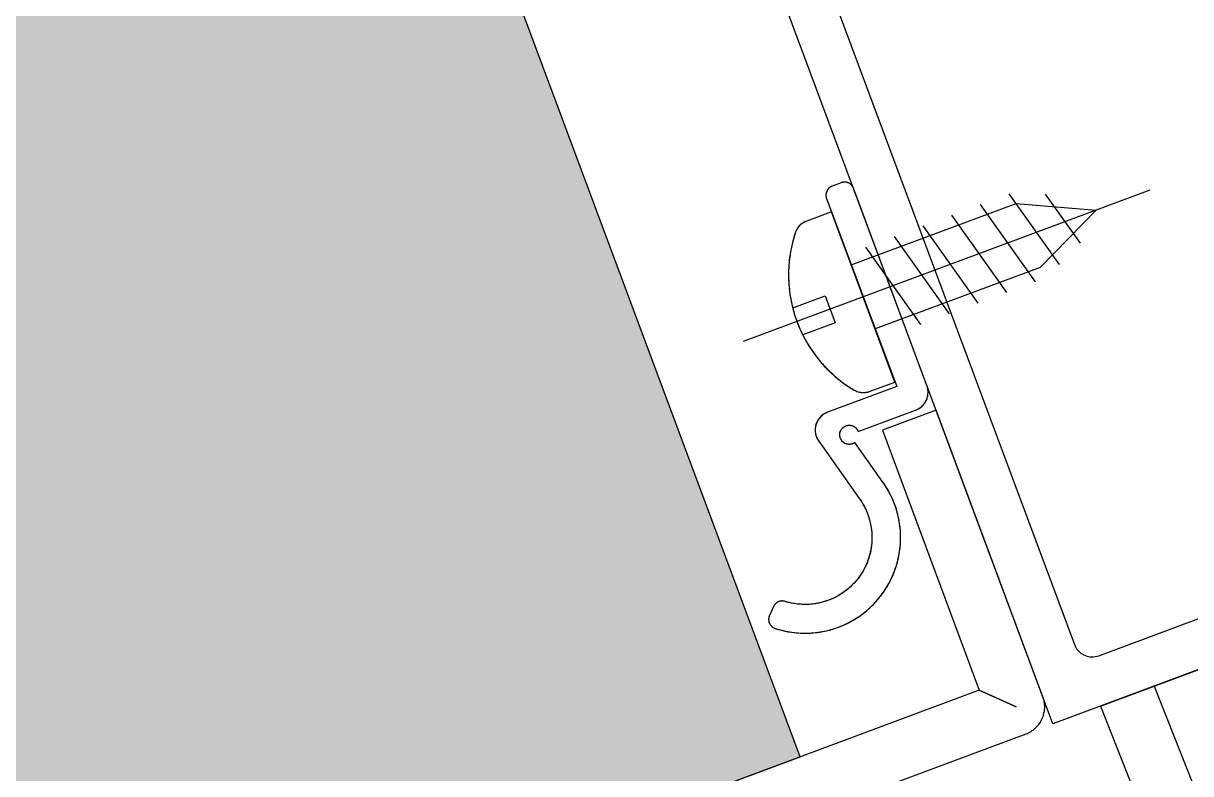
# Model space of a CAD drawing. Extents: x 12199666 to 24617114, y 1197707 to 2548648.
# Drawn here: x 12292266.7 to 12292327.7, y 1282589.8 to 1282629.1 of the extents above; entities that cross this region are included whole.
import ezdxf

# ---------------------------------------------------------------- set-up
doc = ezdxf.new("R2010")
doc.units = 0
doc.header["$LTSCALE"] = 10
doc.header["$MEASUREMENT"] = 0
for name, pattern in [('TX-PLAN-T1-F11$0$BROKEN_2', [17.7, 12.5, -2.5, 0.2, -2.5]), ('TX-PLAN-T1-F11$0$CENTER-PISA', [11, 6, -2, 1, -2]), ('TX-PLAN-T1-F11$0$HIDDEN-PISA', [4.5, 2.5, -2])]:
    doc.linetypes.add(name, pattern=pattern)
doc.layers.add('TX-PLAN-T1-F11$0$_EDO-ALUMINIUM-SECTION', color=90, linetype='Continuous', lineweight=30)
for name, color, linetype in [('TX-PLAN-T1-F11$0$AXIS', 3, 'Continuous'), ('TX-PLAN-T1-F11$0$F-Alum', 4, 'Continuous'), ('TX-PLAN-T1-F11$0$F_MISC', 8, 'Continuous'), ('TX-PLAN-T1-F11$0$FITTINGS', 7, 'Continuous'), ('TX-PLAN-T1-F11$0$INSUL', 173, 'Continuous')]:
    doc.layers.add(name, color=color, linetype=linetype)
doc.layers.add('TX-PLAN-T1-F11$0$bangong', color=5, linetype='Continuous', true_color=0x0000ff)

# ---------------------------------------------------------------- blocks, each defined once
blk = doc.blocks.new('TX-PLAN-T1-F11$0$#10x13_Pan-flat-2')
at = {"color": 8, "linetype": 'TX-PLAN-T1-F11$0$HIDDEN-PISA'}
for p, q in [((-1.711, 10.798), (1.328, 11.613)), ((-2.4, 9.014), (1.997, 10.192)), ((-2.4, 7.414), (2.4, 8.7)), ((-2.4, 5.814), (2.4, 7.1)), ((-2.4, 4.214), (2.4, 5.5)), ((-2.4, 2.614), (2.4, 3.9)), ((-2.4, 1.014), (2.4, 2.3))]:
    blk.add_line(p, q, dxfattribs=at)
for points in [[(-1.79, 0), (-1.79, 9.2), (0, 13), (1.79, 9.2), (1.79, 0)], [(-0.75, -3.66), (-0.75, -1.85), (0.75, -1.85), (0.75, -3.66)]]:
    blk.add_lwpolyline(points, dxfattribs=at)
at = {"color": 32, "flags": 128}
blk.add_lwpolyline([(-4.75, 0), (-4.75, -1.39, 0.000003), (-4.75, -1.39, 0.098696), (-4.674, -1.774, 0.082496), (-4.5, -2.052, 0.044017), (-4.373, -2.173, 0.008152), (-4.191, -2.312, 0.043988), (-3.141, -2.959, 0.036571), (-2.192, -3.349, 0.034751), (-1.247, -3.588, 0.021821), (-0.64, -3.671, 0.022804), (0, -3.7, 0.022806), (0.64, -3.671, 0.021818), (1.247, -3.588, 0.034754), (2.192, -3.349, 0.036571), (3.141, -2.959, 0.043988), (4.191, -2.312, 0.008147), (4.373, -2.173, 0.044019), (4.5, -2.052, 0.082496), (4.674, -1.774, 0.098696), (4.75, -1.39), (4.75, 0)], format="xyb", close=True, dxfattribs=at)
at = {"layer": 'TX-PLAN-T1-F11$0$AXIS', "color": 8, "linetype": 'TX-PLAN-T1-F11$0$CENTER-PISA'}
blk.add_line((0, 15.989), (0, -6.7), dxfattribs=at)
blk = doc.blocks.new('TX-PLAN-T1-F11$0$#10x13_Pan-flat-3')
at = {"color": 8, "linetype": 'TX-PLAN-T1-F11$0$HIDDEN-PISA'}
for p, q in [((-1.711, 10.798), (1.328, 11.613)), ((-2.4, 9.014), (1.997, 10.192)), ((-2.4, 7.414), (2.4, 8.7)), ((-2.4, 5.814), (2.4, 7.1)), ((-2.4, 4.214), (2.4, 5.5)), ((-2.4, 2.614), (2.4, 3.9)), ((-2.4, 1.014), (2.4, 2.3))]:
    blk.add_line(p, q, dxfattribs=at)
for points in [[(-1.79, 0), (-1.79, 9.2), (0, 13), (1.79, 9.2), (1.79, 0)], [(-0.75, -3.66), (-0.75, -1.85), (0.75, -1.85), (0.75, -3.66)]]:
    blk.add_lwpolyline(points, dxfattribs=at)
at = {"color": 32, "flags": 128}
blk.add_lwpolyline([(-4.75, 0), (-4.75, -1.39, 0.02045), (-4.747, -1.472, 0.043988), (-4.717, -1.645, 0.052186), (-4.643, -1.84, 0.082497), (-4.45, -2.104, 0.02583), (-4.373, -2.173, 0.072684), (-2.617, -3.194, 0.098696), (0.082, -3.7, 0.082496), (2.348, -3.296, 0.052187), (3.668, -2.666, 0.030667), (4.373, -2.173, 0.013304), (4.413, -2.138, 0.036571), (4.515, -2.034, 0.034751), (4.597, -1.922, 0.021821), (4.64, -1.846, 0.022804), (4.678, -1.763, 0.022806), (4.708, -1.677, 0.021818), (4.729, -1.592, 0.034754), (4.748, -1.455, 0.01611), (4.75, -1.39), (4.75, 0)], format="xyb", close=True, dxfattribs=at)
at = {"layer": 'TX-PLAN-T1-F11$0$AXIS', "color": 8, "linetype": 'TX-PLAN-T1-F11$0$CENTER-PISA'}
blk.add_line((0, 15.989), (0, -6.7), dxfattribs=at)
blk = doc.blocks.new('*U195')
at = {"layer": 'TX-PLAN-T1-F11$0$INSUL', "lineweight": 0}
h = blk.add_hatch(dxfattribs=at)
h.set_pattern_fill('岩棉', color=256, scale=60, style=0, pattern_type=2)
h.set_pattern_definition([(171.7889, (31.98, 119.4286), (-403.9210345, 60.0000015), [2.0005, -418.1072]), (146.90866, (33.7337, 118.2857), (-95.0402426, 60.000001), [2.0932, -437.4871]), (132.32733, (35.0349, 116.8571), (-106.920274, 119.9999995), [1.9323, -403.8515]), (114.797, (35.827, 115.143), (-23.76006, 60), [1.8884, -196.3933]), (91.62022, (35.8834, 113.1429), (-11.88003, 360), [2.0008, -418.1672]), (82.824825, (30.05657, 66.85714), (83.160209665, 659.99999822), [46.65104, -9750.0678]), (97.175175, (41.82346, 66.85714), (-83.16021149, 659.999997991), [46.65104, -9750.0678]), (88.37978, (35.9966, 113.1429), (11.880026, 360), [2.0008, -418.1672]), (65.203, (36.053, 115.143), (23.76006, 60), [1.8884, -196.3933]), (47.67267, (36.8452, 116.8571), (106.920274, 120), [1.9323, -403.8515]), (33.09134, (38.1463, 118.2857), (95.040242, 60.000002), [2.0932, -437.4871]), (8.2111, (39.9, 119.4286), (403.921035, 60), [2.0005, -418.1072]), (87.1662, (30, 65.7143), (11.880025, 180), [1.1443, -239.1496]), (103.9014, (30.283, 64.5714), (-47.520122, 180), [1.1773, -246.0642]), (111.6036, (30.735, 63.429), (-11.88003, 60), [1.2292, -63.304]), (122.76135, (31.4709, 62.2857), (-35.640092, 60), [1.359, -284.0386]), (138.29055, (32.4326, 61.4286), (-71.280182, 60.000001), [1.2883, -269.2446]), (152.0035, (33.5074, 60.8571), (-106.920275, 60), [1.2173, -254.4187]), (166.4772, (34.6954, 60.5714), (-237.600608, 60.000002), [1.2219, -255.3723]), (167.07075, (35.94, 60.2857), (-249.48064, 60), [1.277, -266.8823]), (12.92924, (35.94, 60.2857), (249.48064, 60), [1.277, -266.8823]), (13.5228, (37.1846, 60.5714), (237.600609, 60), [1.2219, -255.3723]), (27.9965, (38.3726, 60.8571), (118.800303, 60.000002), [1.2173, -254.4187]), (41.70945, (39.4475, 61.4286), (71.280181, 60.000002), [1.2883, -269.2446]), (57.23865, (40.4092, 62.2857), (118.800303, 180.000001), [1.359, -284.0386]), (68.3964, (41.145, 63.429), (11.88003, 60), [1.2292, -63.304]), (76.0986, (41.5972, 64.5714), (11.88003, 60), [1.1773, -246.0642]), (92.8338, (41.88, 65.7143), (-11.88003, 180), [1.1443, -239.1496])])
h.paths.add_polyline_path([(0, 0), (429.971, 0), (429.971, 60), (0, 60)])
at = {"layer": 'TX-PLAN-T1-F11$0$INSUL'}
blk.add_lwpolyline([(0, 0), (429.971, 0), (429.971, 60), (0, 60)], close=True, dxfattribs=at)
blk = doc.blocks.new('*U182')
at = {"layer": 'TX-PLAN-T1-F11$0$FITTINGS', "color": 2, "linetype": 'TX-PLAN-T1-F11$0$BROKEN_2'}
blk.add_line((13.575607, -66.244446, -7.767326), (13.575607, 7.606323, -7.767326), dxfattribs=at)
at = {"layer": 'TX-PLAN-T1-F11$0$FITTINGS', "color": 7}
for p, q in [((2.659439, 3.130249, -7.767326), (0.597366, 1.065002, -7.767326)), ((24.491775, 3.130249, -7.767326), (26.553818, 1.065002, -7.767326)), ((-0.924378, -43.744446, -7.767326), (-0.199967, -0.865967, -7.767326)), ((27.355423, -0.923584, -7.767326), (28.075607, -43.744446, -7.767326)), ((28.075607, -43.744446, -7.767326), (-0.924378, -43.744446, -7.767326)), ((0.075607, -45.244446, -7.767326), (0.075607, -43.744446, -7.767326)), ((27.075607, -45.244446, -7.767326), (27.075607, -43.744446, -7.767326)), ((27.261413, -45.244446, -7.767326), (-0.110199, -45.244446, -7.767326)), ((-3.424378, -63.244446, -7.767326), (-3.110199, -48.244446, -7.767326)), ((25.792412, -48.244446, -7.767326), (1.358795, -48.244446, -7.767326)), ((30.575607, -63.244446, -7.767326), (30.261413, -48.244446, -7.767326)), ((-0.424397, -63.244446, -7.767326), (-0.140968, -49.713135, -7.767326)), ((27.575607, -63.244446, -7.767326), (27.292175, -49.713135, -7.767326)), ((30.575607, -63.244446, -7.767326), (-3.424378, -63.244446, -7.767326))]:
    blk.add_line(p, q, dxfattribs=at)
at = {"layer": 'TX-PLAN-T1-F11$0$FITTINGS', "color": 7, "elevation": -7.767326}
for points in [[(3.794601, 3.857177), (6.236297, 4.031402), (8.681045, 4.155883), (11.127823, 4.230651), (13.575607, 4.255554), (16.023392, 4.230651), (18.470169, 4.155883), (20.914917, 4.031402), (23.356613, 3.857177)], [(0.677322, 1.148071), (0.636948, 1.106933), (0.597366, 1.065002), (0.558578, 1.022338), (0.520645, 0.978881), (0.483536, 0.934753), (0.447311, 0.889892), (0.411941, 0.84436), (0.377426, 0.798156), (0.343826, 0.751281), (0.311142, 0.703796), (0.279373, 0.6557), (0.24852, 0.606933), (0.218643, 0.557617), (0.189682, 0.507751), (0.161697, 0.457336), (0.134689, 0.406433), (0.108658, 0.354919), (0.083633, 0.302978), (0.059616, 0.25061), (0.036606, 0.197692), (0.014603, 0.144409), (-0.006363, 0.090698), (-0.026291, 0.03656), (-0.045181, -0.017884), (-0.063034, -0.072754), (-0.079788, -0.12793), (-0.095505, -0.183411), (-0.110153, -0.239136), (-0.123703, -0.295227), (-0.136185, -0.351502), (-0.147598, -0.40802), (-0.157913, -0.464783), (-0.16713, -0.521668), (-0.175278, -0.578797), (-0.182297, -0.635987), (-0.188248, -0.69336), (-0.19307, -0.750855), (-0.196793, -0.80835), (-0.199387, -0.865967), (-0.200913, -0.923645)], [(26.473862, 1.148071), (26.514236, 1.106933), (26.553818, 1.065002), (26.592605, 1.022338), (26.630539, 0.978881), (26.667648, 0.934753), (26.703873, 0.889892), (26.739242, 0.84436), (26.773758, 0.798156), (26.807358, 0.751281), (26.840042, 0.703796), (26.871811, 0.6557), (26.902664, 0.606933), (26.932541, 0.557617), (26.961502, 0.507751), (26.989487, 0.457336), (27.016495, 0.406433), (27.042526, 0.354919), (27.067551, 0.302978), (27.091568, 0.25061), (27.114578, 0.197692), (27.136581, 0.144409), (27.157547, 0.090698), (27.177475, 0.03656), (27.196365, -0.017884), (27.214218, -0.072754), (27.230972, -0.12793), (27.246689, -0.183411), (27.261337, -0.239136), (27.274917, -0.295227), (27.287399, -0.351502), (27.298813, -0.40802), (27.309128, -0.464783), (27.318344, -0.521668), (27.326492, -0.578797), (27.333511, -0.635987), (27.339462, -0.69336), (27.344284, -0.750855), (27.348007, -0.80835), (27.350601, -0.865967), (27.352127, -0.923645)]]:
    blk.add_lwpolyline(points, dxfattribs=at)
at = {"layer": 'TX-PLAN-T1-F11$0$FITTINGS', "color": 7}
blk.add_polyline3d([(0, 0, 0), (-0.044159, -0.117737, -0.439307), (-0.070603, -0.235718, -0.87975), (-0.079193, -0.353882, -1.32076), (-0.070007, -0.472046, -1.761769), (-0.042984, -0.590088, -2.202181), (0.00177, -0.707764, -2.641444), (0.064239, -0.825013, -3.078973), (0.144287, -0.941651, -3.514203), (0.241882, -1.057496, -3.946563), (0.356872, -1.172425, -4.375486), (0.489136, -1.286255, -4.80042), (0.638412, -1.398926, -5.220796), (0.804565, -1.510193, -5.636088), (0.987381, -1.619935, -6.045746), (1.186645, -1.728089, -6.44923), (1.402008, -1.834412, -6.846015), (1.633285, -1.938782, -7.235578), (1.880112, -2.041077, -7.617437), (2.142197, -2.141175, -7.991069), (2.41922, -2.239014, -8.355991), (2.710739, -2.33429, -8.711741), (3.01651, -2.427063, -9.057837), (3.335968, -2.51709, -9.393839), (3.668823, -2.60431, -9.719315), (4.014633, -2.688538, -10.033825), (4.372864, -2.769776, -10.336962), (4.743133, -2.84784, -10.628332), (5.124863, -2.922669, -10.907559), (5.5177, -2.994141, -11.174277), (5.920944, -3.062134, -11.428136), (6.334289, -3.126648, -11.668817), (6.756988, -3.1875, -11.895983), (7.188614, -3.24469, -12.109359), (7.628555, -3.298096, -12.308669), (8.076263, -3.347657, -12.493621), (8.531128, -3.393311, -12.664012), (8.99263, -3.434998, -12.819607), (9.460083, -3.472657, -12.960189), (9.932876, -3.506287, -13.085596), (10.410461, -3.535767, -13.195642), (10.892151, -3.561097, -13.290206), (11.37738, -3.582276, -13.369147), (11.865463, -3.599183, -13.432376), (12.355759, -3.611939, -13.479803), (12.847671, -3.620362, -13.51136), (13.340546, -3.624573, -13.527014), (13.83371, -3.624512, -13.526751), (14.326538, -3.620179, -13.510559), (14.81842, -3.611573, -13.478479), (15.308624, -3.598694, -13.430526), (15.796646, -3.581604, -13.366774), (16.281769, -3.560303, -13.287295), (16.763306, -3.534851, -13.192218), (17.240753, -3.505249, -13.08165), (17.713379, -3.471497, -12.955747), (18.180664, -3.433655, -12.814656), (18.641937, -3.391846, -12.658581), (19.096603, -3.34607, -12.487696), (19.544052, -3.296387, -12.302248), (19.983719, -3.242859, -12.102471), (20.415054, -3.185547, -11.888644), (20.837494, -3.124573, -11.661012), (21.250427, -3.059937, -11.419893), (21.653396, -2.991822, -11.165598), (22.045807, -2.920227, -10.898457), (22.427246, -2.845276, -10.61881), (22.797104, -2.76709, -10.327046), (23.154907, -2.685791, -10.023515), (23.500244, -2.601441, -9.708641), (23.832672, -2.5141, -9.382818), (24.151718, -2.424012, -9.046463), (24.456985, -2.331177, -8.700034), (24.748077, -2.235779, -8.343978), (25.024536, -2.137879, -7.978749), (25.286194, -2.03772, -7.604841), (25.532501, -1.935303, -7.22272), (25.763214, -1.830872, -6.83291), (25.978073, -1.724488, -6.435892), (26.176788, -1.616333, -6.03219), (26.359039, -1.506531, -5.622341), (26.524658, -1.395142, -5.20686), (26.67337, -1.282471, -4.786324), (26.805054, -1.16858, -4.361246), (26.919418, -1.05365, -3.932205), (27.016449, -0.937745, -3.499743), (27.095947, -0.821106, -3.064426), (27.157837, -0.703858, -2.626823), (27.201965, -0.586182, -2.187517), (27.228409, -0.46814, -1.747076), (27.236969, -0.349976, -1.306066), (27.227783, -0.231812, -0.865056), (27.200821, -0.11377, -0.424643), (27.156067, 0.003906, 0.01462)], dxfattribs=at)
for centre, radius, start, end in [((4.061478, 2.190612, -7.767326), 1.687788, 99.097847, 146.170289), ((23.089737, 2.190612, -7.767326), 1.687788, 33.829711, 80.902153), ((-0.109329, -48.245301, -7.767326), 3.00087, 90.016606, 179.983685), ((27.260559, -48.245301, -7.767326), 3.000855, 0.016315, 89.983685)]:
    blk.add_arc(centre, radius, start, end, dxfattribs=at)
blk = doc.blocks.new('TX-PLAN-T1-F11$0$A$C31F16DB5')
at = {"layer": 'TX-PLAN-T1-F11$0$F-Alum', "flags": 128}
blk.add_lwpolyline([(-188.211, 396.196), (-160.897, 348.919), (-199.278, 326.745)], dxfattribs=at)
at = {"layer": 'TX-PLAN-T1-F11$0$F-Alum', "elevation": 0, "flags": 128}
for points in [[(-165.179, 349.332, 0.000007), (-165.179, 349.332, 0.022806), (-165.102, 349.382, 0.021818), (-165.033, 349.435, 0.034754), (-164.933, 349.532, 0.036571), (-164.844, 349.648, 0.043988), (-164.761, 349.802, 0.052185), (-164.698, 350.001, 0.082496), (-164.687, 350.328, 0.098696), (-164.813, 350.699), (-180.32, 377.541)], [(-209.507, 350.285), (-198.501, 331.236, 0.000003), (-198.501, 331.236, 0.098696), (-198.243, 330.942, 0.082496), (-197.954, 330.788, 0.052187), (-197.751, 330.743, 0.043988), (-197.575, 330.738, 0.036571), (-197.43, 330.757, 0.034751), (-197.297, 330.795, 0.021821), (-197.216, 330.828, 0.022803), (-197.135, 330.87), (-165.179, 349.332)]]:
    blk.add_lwpolyline(points, format="xyb", dxfattribs=at)
at = {"layer": 'TX-PLAN-T1-F11$0$F-Alum', "flags": 128}
blk.add_lwpolyline([(59.693, -32.913), (-160.147, 347.62, 0.000002), (-160.147, 347.62, 0.098699), (-160.534, 348.061, 0.082496), (-160.968, 348.291, 0.052185), (-161.273, 348.359, 0.043988), (-161.536, 348.367, 0.036571), (-161.753, 348.338, 0.034751), (-161.953, 348.281, 0.021821), (-162.075, 348.231, 0.022803), (-162.196, 348.168), (-176.05, 340.164), (-174.549, 337.567), (-161.994, 344.82), (-161.446, 346.869), (-161.994, 344.82), (56.345, -33.115)], format="xyb", dxfattribs=at)
for points in [[(-186.953, 333.288), (-186.703, 332.855, 0.000003), (-186.703, 332.855, 0.098696), (-186.574, 332.708, 0.082496), (-186.43, 332.631, 0.052187), (-186.328, 332.608, 0.043988), (-186.24, 332.606, 0.036571), (-186.168, 332.616, 0.034751), (-186.101, 332.635, 0.021821), (-186.061, 332.651, 0.022803), (-186.02, 332.672), (-176.928, 337.925), (-175, 334.586, 0.000003), (-175, 334.586, 0.098696), (-174.742, 334.292, 0.082496), (-174.452, 334.139, 0.052187), (-174.249, 334.093, 0.043988), (-174.074, 334.088, 0.036571), (-173.929, 334.108, 0.034751), (-173.795, 334.146, 0.021821), (-173.715, 334.179, 0.022804), (-173.634, 334.221, 0.022806), (-173.557, 334.27, 0.021818), (-173.488, 334.323, 0.020834), (-173.427, 334.38), (-170.821, 336.986, -0.020832), (-170.607, 337.184, -0.021821), (-170.365, 337.371, -0.022804), (-170.097, 337.543, -0.022806), (-169.813, 337.69, -0.021821), (-169.531, 337.805, -0.034751), (-169.063, 337.938, -0.036571), (-168.557, 338.006, -0.043988), (-167.942, 337.989, -0.052185), (-167.231, 337.83, -0.082496), (-166.218, 337.291, -0.098699), (-165.315, 336.263, -0.098699), (-164.876, 334.967, -0.066739), (-164.878, 334.037, 0.066739), (-164.879, 333.904, 0.098699), (-164.816, 333.719, 0.098696), (-164.687, 333.572, 0.082496), (-164.542, 333.495, 0.01566), (-164.512, 333.486), (-164.026, 333.356, 0.036497), (-163.954, 333.342, 0.043988), (-163.866, 333.34, 0.036571), (-163.794, 333.349, 0.034751), (-163.727, 333.368, 0.021821), (-163.687, 333.385, 0.022804), (-163.646, 333.406, 0.022806), (-163.608, 333.43, 0.021818), (-163.573, 333.457, 0.034754), (-163.524, 333.506, 0.036571), (-163.479, 333.563, 0.043988), (-163.437, 333.641, 0.052185), (-163.406, 333.74, 0.012174), (-163.402, 333.764, 0.070252), (-163.388, 335.162, 0.098699), (-164.016, 337.013, 0.098699), (-165.306, 338.482, 0.082496), (-166.753, 339.252, 0.052185), (-167.769, 339.479, 0.043988), (-168.647, 339.503, 0.036571), (-169.371, 339.406, 0.034751), (-170.039, 339.217, 0.021821), (-170.442, 339.051, 0.022806), (-170.847, 338.841, 0.022804), (-171.231, 338.596, 0.021821), (-171.576, 338.329, 0.020832), (-171.882, 338.047), (-173.673, 336.255, -0.065535), (-173.594, 336.151, -0.098694), (-173.531, 335.966, -0.082511), (-173.537, 335.802, -0.052172), (-173.568, 335.703, -0.043996), (-173.61, 335.625, -0.036571), (-173.654, 335.568, -0.034754), (-173.704, 335.519, -0.021818), (-173.738, 335.492, -0.022806), (-173.777, 335.468, -0.022804), (-173.817, 335.447, -0.021821), (-173.858, 335.43, -0.034751), (-173.924, 335.411, -0.036571), (-173.997, 335.402, -0.043988), (-174.085, 335.404, -0.052187), (-174.186, 335.427, -0.082496), (-174.331, 335.504, -0.098696), (-174.46, 335.651, -0.098699), (-174.523, 335.836, -0.082499), (-174.517, 336, -0.052185), (-174.486, 336.099, -0.043988), (-174.444, 336.176, -0.036571), (-174.4, 336.234, -0.034751), (-174.35, 336.283, -0.021821), (-174.315, 336.309, -0.022804), (-174.277, 336.334, -0.000005), (-174.277, 336.334), (-175.88, 339.108), (-175.88, 339.108, 0.098699), (-176.138, 339.402, 0.082496), (-176.427, 339.556, 0.052185), (-176.63, 339.601, 0.043988), (-176.806, 339.606, 0.036571), (-176.951, 339.586, 0.034751), (-177.084, 339.549, 0.021821), (-177.165, 339.516, 0.022803), (-177.246, 339.474), (-186.771, 333.971, 0.000005), (-186.771, 333.971, 0.022804), (-186.809, 333.946, 0.021821), (-186.844, 333.92, 0.034751), (-186.893, 333.871, 0.036571), (-186.938, 333.813, 0.043988), (-186.98, 333.736, 0.052185), (-187.011, 333.637, 0.082499), (-187.016, 333.473, 0.098695)], [(-186.953, 333.288), (-186.703, 332.855, 0.02045), (-186.681, 332.82, 0.043988), (-186.625, 332.753, 0.052186), (-186.545, 332.687, 0.082497), (-186.395, 332.621, 0.098699), (-186.2, 332.61, 0.095755), (-186.02, 332.672), (-176.928, 337.925), (-175, 334.586, 0.02045), (-174.956, 334.517, 0.043988), (-174.844, 334.382, 0.052186), (-174.683, 334.25, 0.082497), (-174.383, 334.118, 0.098699), (-173.992, 334.097, 0.098696), (-173.624, 334.227, 0.062618), (-173.427, 334.38), (-170.821, 336.986, -0.062617), (-170.132, 337.522, -0.098699), (-168.841, 337.977, -0.098699), (-167.475, 337.902, -0.082496), (-166.426, 337.438, -0.052185), (-165.861, 336.977, -0.043988), (-165.468, 336.505, -0.036571), (-165.209, 336.064, -0.034754), (-165.024, 335.615, -0.021818), (-164.941, 335.321, -0.022806), (-164.881, 335.007, -0.022804), (-164.85, 334.69, -0.021821), (-164.848, 334.385, -0.024939), (-164.878, 334.037, 0.024939), (-164.883, 333.987, 0.021821), (-164.882, 333.944, 0.022806), (-164.878, 333.898, 0.022804), (-164.869, 333.853, 0.021821), (-164.857, 333.811, 0.034751), (-164.831, 333.747, 0.036571), (-164.794, 333.684, 0.043988), (-164.738, 333.617, 0.052185), (-164.657, 333.551, 0.079976), (-164.512, 333.486), (-164.026, 333.356, 0.002505), (-164.021, 333.355, 0.098699), (-163.826, 333.344, 0.098696), (-163.641, 333.409, 0.082496), (-163.516, 333.514, 0.052187), (-163.457, 333.6, 0.043988), (-163.422, 333.681, 0.036571), (-163.404, 333.752, 0.006307), (-163.402, 333.764, 0.028438), (-163.349, 334.33, 0.021821), (-163.352, 334.766, 0.022804), (-163.396, 335.22, 0.022806), (-163.481, 335.668, 0.021818), (-163.6, 336.087, 0.034754), (-163.864, 336.729, 0.036571), (-164.235, 337.359, 0.043988), (-164.797, 338.034, 0.052185), (-165.603, 338.692, 0.082496), (-167.102, 339.355, 0.098699), (-169.054, 339.462, 0.098699), (-170.897, 338.812, 0.062617), (-171.882, 338.047), (-173.673, 336.255, -0.001035), (-173.672, 336.253, -0.043996), (-173.616, 336.186, -0.036571), (-173.579, 336.123, -0.034754), (-173.552, 336.058, -0.021818), (-173.54, 336.016, -0.022806), (-173.532, 335.972, -0.022804), (-173.528, 335.926, -0.021821), (-173.527, 335.883, -0.034751), (-173.535, 335.814, -0.036571), (-173.553, 335.743, -0.043988), (-173.588, 335.662, -0.052187), (-173.646, 335.576, -0.082496), (-173.772, 335.471, -0.098696), (-173.956, 335.406, -0.098699), (-174.151, 335.417, -0.082499), (-174.301, 335.483, -0.052185), (-174.382, 335.549, -0.043988), (-174.438, 335.616, -0.036571), (-174.475, 335.679, -0.034751), (-174.501, 335.743, -0.021821), (-174.513, 335.785, -0.022804), (-174.522, 335.83, -0.022806), (-174.526, 335.875, -0.021821), (-174.527, 335.919, -0.034751), (-174.519, 335.988, -0.036571), (-174.501, 336.059, -0.043988), (-174.466, 336.139, -0.052185), (-174.407, 336.225, -0.082496), (-174.282, 336.331, -0.002915), (-174.277, 336.334), (-175.88, 339.108, 0.020449), (-175.924, 339.177, 0.043988), (-176.036, 339.312, 0.052185), (-176.197, 339.444, 0.082496), (-176.497, 339.576, 0.098699), (-176.887, 339.598, 0.095756), (-177.246, 339.474), (-186.771, 333.971, 0.002915), (-186.776, 333.968, 0.082496), (-186.901, 333.862, 0.052185), (-186.96, 333.777, 0.043988), (-186.995, 333.696, 0.036571), (-187.013, 333.625, 0.034751), (-187.02, 333.556, 0.021821), (-187.02, 333.513, 0.022806), (-187.015, 333.467, 0.022804), (-187.007, 333.422, 0.021821), (-186.995, 333.38, 0.034751), (-186.969, 333.316, 0.016111)]]:
    blk.add_lwpolyline(points, format="xyb", close=True, dxfattribs=at)
at = {"layer": 'TX-PLAN-T1-F11$0$F_MISC'}
for name, p, rotation in [('*U182', (-122.757, 409.327, 7.767), 300.0159517513385), ('TX-PLAN-T1-F11$0$#10x13_Pan-flat-2', (-181.258, 335.423, 0), 30.01599997489868), ('TX-PLAN-T1-F11$0$#10x13_Pan-flat-3', (-181.258, 335.423, 0), 30.01599997489868)]:
    blk.add_blockref(name, p, dxfattribs=dict(at, rotation=rotation))
at = {"layer": 'TX-PLAN-T1-F11$0$F_MISC', "ltscale": 18000, "extrusion": (6.80052e-07, -9.06782e-07, -1), "xscale": -1, "rotation": 239.9840001645362}
blk.add_blockref('*U195', (-58.098, -36.144, 0), dxfattribs=at)
blk = doc.blocks.new('TX-PLAN-T1-F11$0$TY001')
blk.add_blockref('TX-PLAN-T1-F11$0$A$C31F16DB5', (310.409, -247.887))
blk = doc.blocks.new('TX-PLAN-T1-F11$0$A$C21521A5F')
at = {"rotation": 90}
blk.add_blockref('TX-PLAN-T1-F11$0$TY001', (388.717, -2739.78, 0), dxfattribs=at)
blk = doc.blocks.new('TX-PLAN-T1-F11$0$标准层幕墙0118')
at = {"color": 3, "rotation": 180}
blk.add_blockref('TX-PLAN-T1-F11$0$A$C21521A5F', (-5561.283, 27660.22, 0), dxfattribs=at)
blk = doc.blocks.new('TX-PLAN-T1-F11')
at = {"layer": 'TX-PLAN-T1-F11$0$bangong'}
h = blk.add_hatch(dxfattribs=at)
h.set_pattern_fill('ANSI31', color=256, scale=100)
h.set_pattern_definition([(35.42362, (12267498.76, 1237188.21), (-92.0142, 129.36362), [])])
h.paths.add_polyline_path([(12311684.183, 1287370.211), (12310206.37, 1278610.928), (12302958.797, 1279833.691), (12302775.842, 1278749.277), (12300113.469, 1279198.456), (12299082.019, 1273084.855), (12299673.662, 1272985.036), (12298342.759, 1265096.52), (12297751.208, 1265196.323), (12297252.12, 1262238.129), (12297843.64, 1262138.332), (12297460.906, 1259869.794), (12299531.677, 1259520.426), (12299348.734, 1258436.087), (12307533.156, 1257055.26), (12306093.664, 1248523.112), (12305034.816, 1248138.599), (12304987.29, 1248120.884), (12304730.885, 1248810.155), (12304726.228, 1248813.755), (12304668.762, 1248792.336), (12303555.719, 1248388.142), (12303508.193, 1248370.428), (12303251.788, 1249059.699), (12303247.131, 1249063.299), (12303189.665, 1249041.879), (12302076.622, 1248637.686), (12302029.096, 1248619.971), (12301772.691, 1249309.242), (12301768.034, 1249312.842), (12301710.568, 1249291.423), (12300597.525, 1248887.229), (12300549.999, 1248869.515), (12300293.594, 1249558.786), (12300288.937, 1249562.386), (12300231.471, 1249540.966), (12299118.428, 1249136.773), (12299070.902, 1249119.058), (12298814.497, 1249808.329), (12298809.84, 1249811.929), (12298752.374, 1249790.51), (12297639.33, 1249386.316), (12297591.805, 1249368.602), (12297335.4, 1250057.873), (12297330.743, 1250061.473), (12297273.277, 1250040.053), (12296160.233, 1249635.86), (12296112.707, 1249618.145), (12295856.303, 1250307.416), (12295851.646, 1250311.016), (12295794.18, 1250289.597), (12294681.136, 1249885.403), (12294633.61, 1249867.689), (12294377.206, 1250556.96), (12294372.549, 1250560.56), (12294315.083, 1250539.14), (12293202.039, 1250134.947), (12293154.513, 1250117.232), (12292896.372, 1250811.171), (12292836.972, 1250784.745), (12291908.277, 1250382.531), (12291867.162, 1250364.24), (12291547.285, 1251083.258), (12291482.395, 1251070.586), (12290489.94, 1250886.97), (12290445.774, 1250878.345), (12290294.648, 1251652.246), (12290228.303, 1251656.874), (12289222.198, 1251737.08), (12289177.307, 1251740.211), (12289232.177, 1252526.818), (12289169.306, 1252548.504), (12288218.477, 1252887.037), (12288175.936, 1252901.71), (12288433.044, 1253647.134), (12288377.953, 1253684.391), (12287547.541, 1254258.06), (12287510.265, 1254283.269), (12287951.996, 1254936.442), (12287908.46, 1254986.718), (12287255.355, 1255756.22), (12287225.897, 1255790.239), (12287822.05, 1256306.465), (12287791.112, 1256365.586), (12287330.161, 1257267.992), (12287309.297, 1257307.862), (12288006.715, 1257672.828), (12287983.769, 1257734.39), (12287579.576, 1258847.433), (12287561.861, 1258894.959), (12288251.132, 1259151.364), (12288254.732, 1259156.021), (12288233.313, 1259213.487), (12287829.119, 1260326.53), (12287811.405, 1260374.056), (12288500.676, 1260630.461), (12288504.276, 1260635.118), (12288482.856, 1260692.584), (12288078.663, 1261805.627), (12288060.948, 1261853.153), (12288750.219, 1262109.558), (12288753.819, 1262114.215), (12288732.4, 1262171.681), (12288328.206, 1263284.725), (12288310.492, 1263332.25), (12288999.763, 1263588.655), (12289003.363, 1263593.312), (12288981.943, 1263650.778), (12288577.75, 1264763.822), (12288560.035, 1264811.348), (12289249.306, 1265067.752), (12289252.906, 1265072.409), (12289231.487, 1265129.875), (12288827.293, 1266242.919), (12288809.579, 1266290.445), (12289498.85, 1266546.849), (12289502.45, 1266551.506), (12289481.03, 1266608.972), (12289076.837, 1267722.016), (12289059.122, 1267769.542), (12289748.393, 1268025.946), (12289751.993, 1268030.603), (12289730.574, 1268088.069), (12289326.38, 1269201.113), (12289308.666, 1269248.639), (12289997.937, 1269505.043), (12290001.537, 1269509.7), (12289980.117, 1269567.166), (12289575.924, 1270680.21), (12289558.209, 1270727.736), (12290247.48, 1270984.14), (12290251.08, 1270988.797), (12290229.661, 1271046.263), (12289825.467, 1272159.307), (12289807.753, 1272206.833), (12290497.024, 1272463.237), (12290500.624, 1272467.894), (12290479.204, 1272525.36), (12290075.011, 1273638.404), (12290057.296, 1273685.93), (12290746.567, 1273942.334), (12290750.167, 1273946.991), (12290728.748, 1274004.458), (12290324.554, 1275117.501), (12290306.84, 1275165.027), (12290996.111, 1275421.431), (12290999.711, 1275426.089), (12290978.291, 1275483.555), (12290574.098, 1276596.598), (12290556.383, 1276644.124), (12291245.654, 1276900.528), (12291249.254, 1276905.186), (12291227.835, 1276962.652), (12290823.641, 1278075.695), (12290805.927, 1278123.221), (12291495.198, 1278379.625), (12291498.798, 1278384.283), (12291477.378, 1278441.749), (12291073.185, 1279554.792), (12291055.47, 1279602.318), (12291744.741, 1279858.722), (12291748.341, 1279863.38), (12291726.922, 1279920.846), (12291322.728, 1281033.889), (12291305.014, 1281081.415), (12291994.285, 1281337.819), (12291997.885, 1281342.477), (12291976.465, 1281399.943), (12291572.272, 1282512.986), (12291554.557, 1282560.512), (12292243.828, 1282816.916), (12292247.428, 1282821.574), (12292226.009, 1282879.04), (12291821.815, 1283992.083), (12291804.101, 1284039.609), (12292498.04, 1284297.75), (12292471.614, 1284357.151), (12292069.4, 1285285.845), (12292051.108, 1285326.96), (12292770.126, 1285646.837), (12292757.454, 1285711.728), (12292573.838, 1286704.182), (12292565.213, 1286748.348), (12293339.114, 1286899.474), (12293343.742, 1286965.819), (12293423.948, 1287971.925), (12293427.08, 1288016.815), (12294213.687, 1287961.945), (12294235.372, 1288024.817), (12294573.905, 1288975.646), (12294588.578, 1289018.186), (12295334.002, 1288761.078), (12295371.259, 1288816.169), (12295944.928, 1289646.582), (12295970.137, 1289683.858), (12296623.31, 1289242.126), (12296673.586, 1289285.662), (12297443.089, 1289938.768), (12297477.107, 1289968.225), (12297993.333, 1289372.072), (12298052.455, 1289403.011), (12298954.86, 1289863.961), (12298994.731, 1289884.826), (12299359.696, 1289187.407), (12299421.258, 1289210.353), (12300534.302, 1289614.547), (12300581.828, 1289632.261), (12300838.232, 1288942.99), (12300842.889, 1288939.39), (12300900.355, 1288960.81), (12302013.399, 1289365.003), (12302060.925, 1289382.718), (12302317.329, 1288693.447), (12302321.986, 1288689.847), (12302379.453, 1288711.266), (12303492.496, 1289115.46), (12303540.022, 1289133.174), (12303796.426, 1288443.903), (12303801.084, 1288440.303), (12303858.55, 1288461.723), (12304971.593, 1288865.916), (12305019.119, 1288883.631), (12305275.523, 1288194.36), (12305280.181, 1288190.76), (12305337.647, 1288212.179), (12306450.69, 1288616.373), (12306498.216, 1288634.087), (12306754.62, 1287944.816), (12306759.278, 1287941.216), (12306816.744, 1287962.636), (12307929.787, 1288366.829), (12307977.313, 1288384.544), (12308233.717, 1287695.273), (12308238.375, 1287691.673), (12308295.841, 1287713.092), (12309408.884, 1288117.286), (12309456.41, 1288135), (12309712.814, 1287445.729), (12309717.472, 1287442.129), (12309774.938, 1287463.549), (12310887.981, 1287867.742), (12310935.507, 1287885.457), (12311191.911, 1287196.186), (12311196.569, 1287192.586), (12311254.035, 1287214.005)])
at = {"layer": 'TX-PLAN-T1-F11$0$_EDO-ALUMINIUM-SECTION', "rotation": 350.4236156863823}
blk.add_blockref('TX-PLAN-T1-F11$0$标准层幕墙0118', (12293055.45, 1251790.443), dxfattribs=at)

msp = doc.modelspace()

# ---------------------------------------------------------------- block references
msp.add_blockref('TX-PLAN-T1-F11', (0, 0))

doc.saveas('drawing.dxf')
